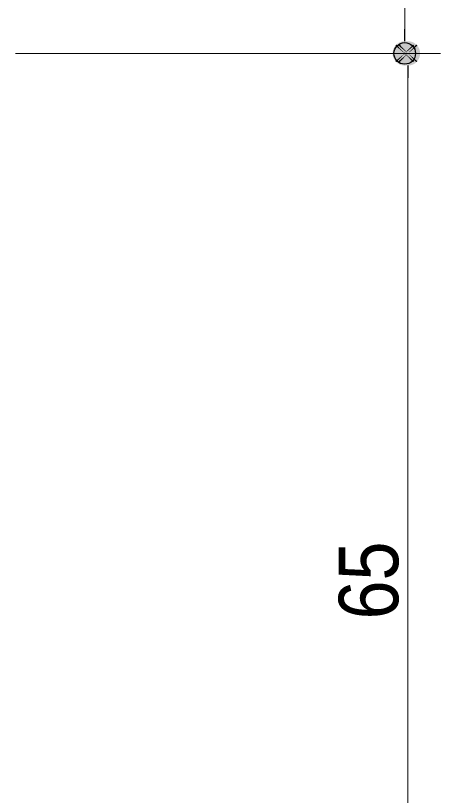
# Model space of a CAD drawing. Units: millimetres, scale not verified. Extents: x -4547 to 4547, y -2305 to 2305.
# Drawn here: x 866.8 to 1063.4, y -13 to 348.3 of the extents above; entities that cross this region are included whole.
import ezdxf
from ezdxf.enums import TextEntityAlignment as Align

# ---------------------------------------------------------------- set-up
doc = ezdxf.new("R2010")
doc.units = ezdxf.units.MM
doc.header["$LTSCALE"] = 20
doc.header["$PDMODE"] = 32
doc.header["$PDSIZE"] = 10
doc.layers.add('0-1_2寸法-1', color=7, linetype='Continuous', lineweight=15)
doc.layers.add('0-2_0', color=7, linetype='Continuous', lineweight=25)
doc.layers.add('0-3_Defpoints', color=7, linetype='Continuous')
doc.styles.add('ＭＳ Ｐゴシック', font='')
doc.styles.get('ＭＳ Ｐゴシック').set_extended_font_data('MS PGothic')

# ---------------------------------------------------------------- blocks, each defined once
blk = doc.blocks.new('_Dot')
at = {"layer": '0-2_0'}
blk.add_line((-10, 0), (-20, 0), dxfattribs=at)
for points in [[(0, 0), (-8.09, 5.88), (-7.29, 6.85)], [(0, 0), (-7.29, 6.85), (-6.37, 7.71)], [(0, 0), (-6.37, 7.71), (-5.36, 8.44)], [(0, 0), (-5.36, 8.44), (-4.26, 9.05)], [(0, 0), (-4.26, 9.05), (-3.09, 9.51)], [(0, 0), (-3.09, 9.51), (-1.87, 9.82)], [(0, 0), (-1.87, 9.82), (-0.63, 9.98)], [(0, 0), (-0.63, 9.98), (0.63, 9.98)], [(0, 0), (0.63, 9.98), (1.87, 9.82)], [(0, 0), (1.87, 9.82), (3.09, 9.51)], [(0, 0), (3.09, 9.51), (4.26, 9.05)], [(0, 0), (4.26, 9.05), (5.36, 8.44)], [(0, 0), (5.36, 8.44), (6.37, 7.71)], [(0, 0), (6.37, 7.71), (7.29, 6.85)], [(0, 0), (7.29, 6.85), (8.09, 5.88)], [(0, 0), (-10, 0), (-9.92, 1.25)], [(0, 0), (-9.92, -1.25), (-10, 0)], [(0, 0), (-9.92, 1.25), (-9.69, 2.49)], [(0, 0), (-9.69, -2.49), (-9.92, -1.25)], [(0, 0), (-9.69, 2.49), (-9.3, 3.68)], [(0, 0), (-9.3, -3.68), (-9.69, -2.49)], [(0, 0), (-9.3, 3.68), (-8.76, 4.82)], [(0, 0), (-8.76, -4.82), (-9.3, -3.68)], [(0, 0), (-8.76, 4.82), (-8.09, 5.88)], [(0, 0), (-8.09, -5.88), (-8.76, -4.82)], [(0, 0), (-7.29, -6.85), (-8.09, -5.88)], [(0, 0), (-6.37, -7.71), (-7.29, -6.85)], [(0, 0), (-5.36, -8.44), (-6.37, -7.71)], [(0, 0), (-4.26, -9.05), (-5.36, -8.44)], [(0, 0), (-3.09, -9.51), (-4.26, -9.05)], [(0, 0), (-1.87, -9.82), (-3.09, -9.51)], [(0, 0), (-0.63, -9.98), (-1.87, -9.82)], [(0, 0), (0.63, -9.98), (-0.63, -9.98)], [(0, 0), (8.09, 5.88), (8.76, 4.82)], [(0, 0), (8.76, 4.82), (9.3, 3.68)], [(0, 0), (9.3, 3.68), (9.69, 2.49)], [(0, 0), (9.69, 2.49), (9.92, 1.25)], [(0, 0), (9.92, 1.25), (10, 0)], [(0, 0), (1.87, -9.82), (0.63, -9.98)], [(0, 0), (3.09, -9.51), (1.87, -9.82)], [(0, 0), (4.26, -9.05), (3.09, -9.51)], [(0, 0), (5.36, -8.44), (4.26, -9.05)], [(0, 0), (6.37, -7.71), (5.36, -8.44)], [(0, 0), (7.29, -6.85), (6.37, -7.71)], [(0, 0), (8.09, -5.88), (7.29, -6.85)], [(0, 0), (8.76, -4.82), (8.09, -5.88)], [(0, 0), (9.3, -3.68), (8.76, -4.82)], [(0, 0), (9.69, -2.49), (9.3, -3.68)], [(0, 0), (9.92, -1.25), (9.69, -2.49)], [(0, 0), (10, 0), (9.92, -1.25)]]:
    blk.add_solid(points, dxfattribs=at)

msp = doc.modelspace()

# ---------------------------------------------------------------- linework, layer by layer
at = {"layer": '0-1_2寸法-1'}
for p, q in [((1046.87, 394.56), (1046.87, 342.07)), ((866.75, 330.81), (1061.87, 330.81)), ((866.75, 330.81), (1063.38, 330.81)), ((1048.38, 319.56), (1048.38, -145.43))]:
    msp.add_line(p, q, dxfattribs=at)
at = {"layer": '0-3_Defpoints'}
msp.add_point((1046.87, 330.81), dxfattribs=at)

# ---------------------------------------------------------------- block references
at = {"layer": '0-1_2寸法-1', "xscale": 0.5627563, "yscale": 0.5627563}
for p, rotation in [((1046.87, 330.81), 270), ((1048.38, 330.81), 90)]:
    msp.add_blockref('_Dot', p, dxfattribs=dict(at, rotation=rotation))

# ---------------------------------------------------------------- texts
at = {"layer": '0-1_2寸法-1', "style": 'ＭＳ Ｐゴシック', "width": 0.9}
msp.add_text('65', height=27.57, rotation=90, dxfattribs=at).set_placement((1052.17, 68.54), align=Align.BOTTOM_LEFT)

doc.saveas('drawing.dxf')
